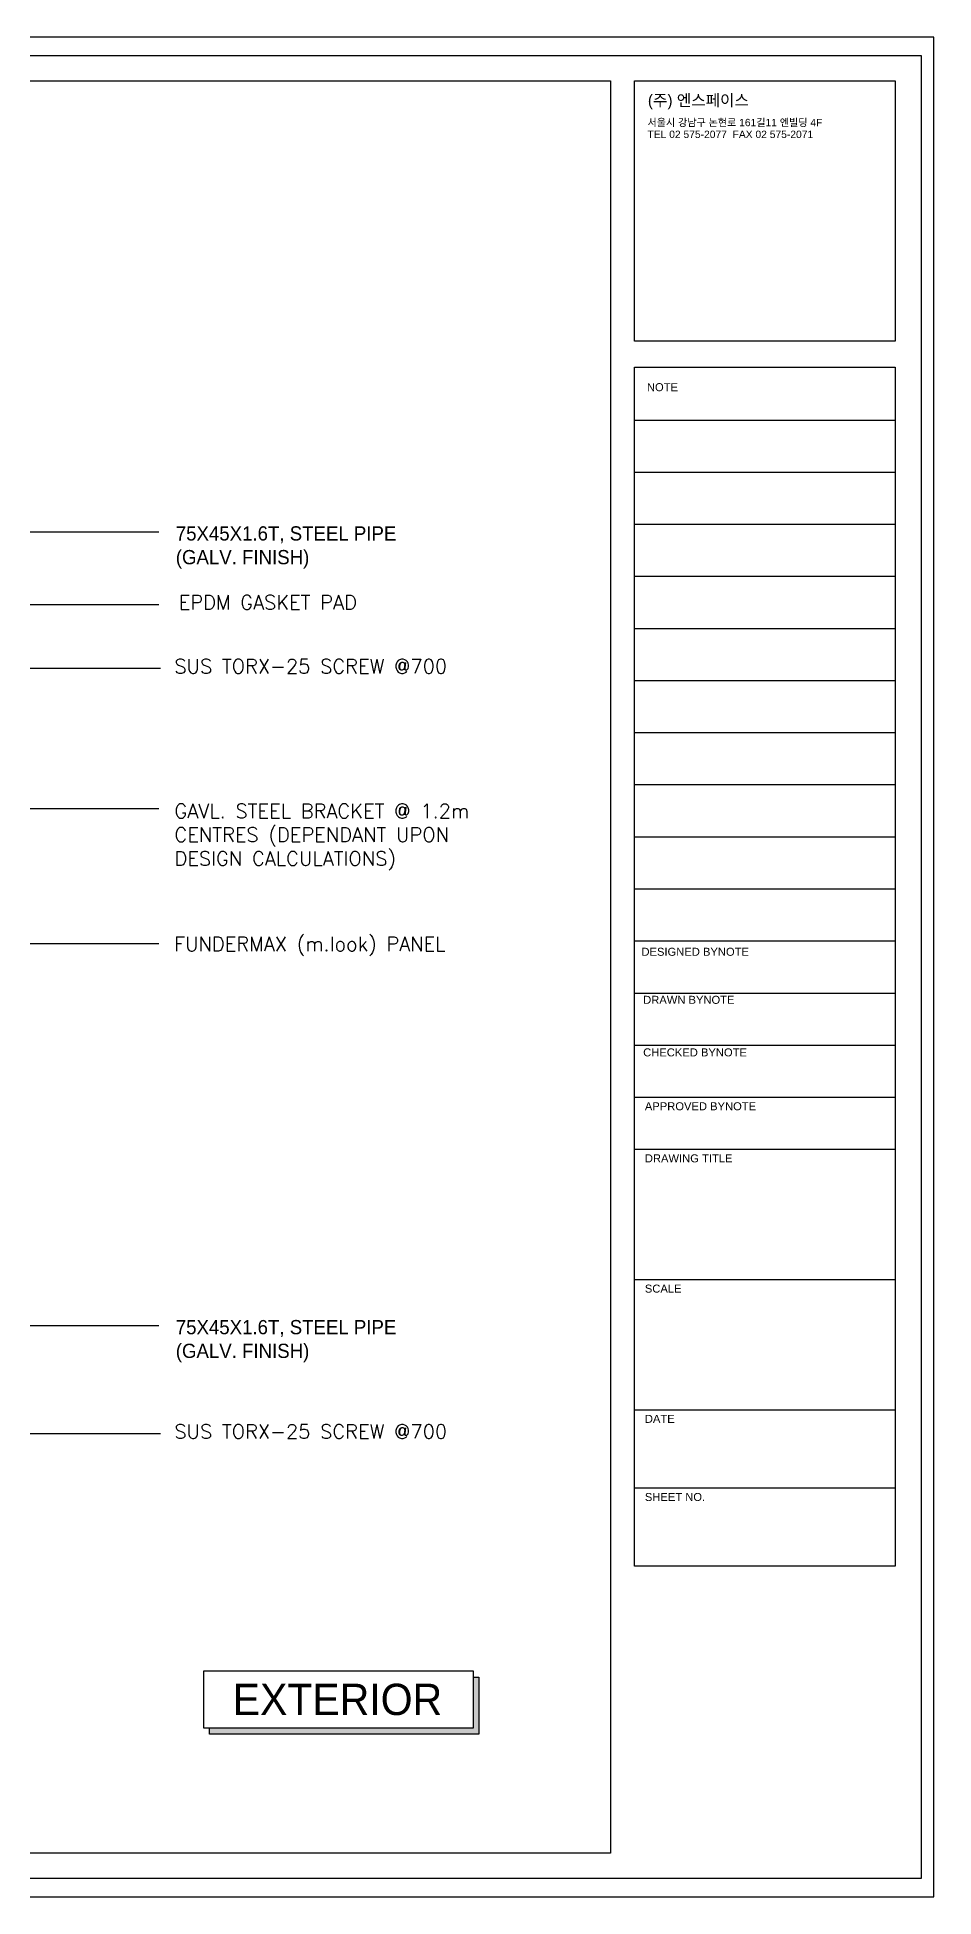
# Model space of a CAD drawing. Header units: millimetres. Extents: x 6755 to 21493, y 282 to 5565.
# Drawn here: x 10812 to 11190, y 2635 to 3419 of the extents above; entities that cross this region are included whole.
import ezdxf

# ---------------------------------------------------------------- set-up
doc = ezdxf.new("R2010")
doc.units = ezdxf.units.MM
doc.header["$MEASUREMENT"] = 0
for name, color, linetype, true_color in [('4', 4, 'Continuous', 0x00ffff), ('nt', 7, 'Continuous', 0x994c00), ('TE 07', 7, 'Continuous', 0x000000), ('TEXT', 2, 'Continuous', 0xffff00)]:
    doc.layers.add(name, color=color, linetype=linetype, true_color=true_color)
doc.layers.add('DIM', color=1, linetype='Continuous')
doc.layers.add('Dims', color=1, linetype='Continuous')
doc.styles.add('Arial', font='arial.ttf')
doc.styles.add('HY울릉도L', font='Dotum.ttf')
doc.styles.add('style1', font='simplex.shx')
doc.dimstyles.new('Telling', dxfattribs={"dimscale": 2, "dimtxt": 3, "dimasz": 3, "dimexe": 1, "dimexo": 3, "dimgap": 1, "dimtad": 1, "dimdec": 1, "dimrnd": 1, "dimdsep": 46, "dimtxsty": 'Standard', "dimcen": 3, "dimclrd": 1, "dimclre": 1, "dimclrt": 2, "dimadec": 0, "dimazin": 0, "dimtfac": 1, "dimtdec": 1, "dimtofl": 0, "dimtmove": 0, "dimatfit": 0, "dimfxl": 1, "dimtolj": 1, "dimtzin": 0, "dimlwe": -1, "dimarcsym": 0})

# ---------------------------------------------------------------- blocks, each defined once
blk = doc.blocks.new('AL-TEMPLATE')
at = {"color": 9, "true_color": 0xc0c0c0}
for p, q in [((2716.82, 1392.97), (2800.02, 1392.97)), ((2716.82, 1376.33), (2800.02, 1376.33)), ((2716.82, 1359.69), (2800.02, 1359.69)), ((2716.82, 1343.05), (2800.02, 1343.05)), ((2716.82, 1326.41), (2800.02, 1326.41)), ((2716.82, 1309.77), (2800.02, 1309.77)), ((2716.82, 1293.13), (2800.02, 1293.13)), ((2716.82, 1276.49), (2800.02, 1276.49)), ((2716.82, 1259.85), (2800.02, 1259.85)), ((2716.82, 1243.21), (2800.02, 1243.21)), ((2716.82, 1209.93), (2800.02, 1209.93)), ((2716.82, 1193.29), (2800.02, 1193.29)), ((2716.82, 1176.65), (2800.02, 1176.65)), ((2716.82, 1118.41), (2800.02, 1118.41)), ((2716.82, 1076.81), (2800.02, 1076.81)), ((2716.82, 1051.85), (2800.02, 1051.85))]:
    blk.add_line(p, q, dxfattribs=at)
for points in [[(1976.34, 1509.45), (2808.34, 1509.45), (2808.34, 927.05), (1976.34, 927.05)], [(2716.82, 1501.32), (2800.02, 1501.32), (2800.02, 1418.12), (2716.82, 1418.12)], [(2716.82, 1409.8), (2800.02, 1409.8), (2800.02, 1026.89), (2716.82, 1026.89)]]:
    blk.add_lwpolyline(points, close=True, dxfattribs=at)
for points in [[(2716.82, 1226.57), (2800.02, 1226.57)], [(2716.82, 1160.01), (2800.02, 1160.01)]]:
    blk.add_lwpolyline(points, dxfattribs=at)
at = {"layer": 'nt', "color": 254, "linetype": 'Continuous', "true_color": 0xd6d6d6}
blk.add_lwpolyline([(1972.34, 1515.25), (1972.34, 921.25), (2812.34, 921.25), (2812.34, 1515.25)], close=True, dxfattribs=at)
at = {"layer": 'TE 07'}
blk.add_lwpolyline([(1984.07, 1501.32), (2709.08, 1501.32), (2709.08, 935.18), (1984.07, 935.18)], close=True, dxfattribs=at)
at = {"color": 150, "true_color": 0x007fff, "insert": (2721.06, 1496.93), "char_height": 3.6698, "width": 35.1369, "attachment_point": 1, "line_spacing_factor": 0.963855}
blk.add_mtext('\\fExpo M;(주) 엔스페이스', dxfattribs=at)
at = {"color": 7, "true_color": 0xffffff, "insert": (2720.94, 1489.17), "char_height": 2.3487, "width": 61.8214, "attachment_point": 1, "line_spacing_factor": 0.963855, "style": 'Arial'}
blk.add_mtext('\\fArial;서울시 강남구 논현로 161길11 엔빌딩 4F\\PTEL 02 575-2077  FAX 02 575-2071', dxfattribs=at)
at = {"color": 9, "true_color": 0xc0c0c0, "char_height": 2.5559, "attachment_point": 1, "line_spacing_factor": 0.963855}
for s, insert, width in [('\\fArial;NOTE', (2720.76, 1404.73), 11.9173), ('\\fArial;DESIGNED BYNOTE', (2719.01, 1224.39), 36.0906), ('\\fArial;DRAWN BYNOTE', (2719.56, 1209.04), 30.9788), ('\\fArial;CHECKED BYNOTE', (2719.56, 1192.25), 35.0282), ('\\fArial;APPROVED BYNOTE', (2720.1, 1175.04), 37.5533), ('\\fArial;DRAWING TITLE', (2720.1, 1158.4), 29.8086), ('\\fArial;SCALE', (2720.1, 1116.8), 13.8111), ('\\fArial;DATE', (2720.1, 1075.2), 11.517), ('\\fArial;SHEET NO.', (2720.1, 1050.24), 21.1247)]:
    blk.add_mtext(s, dxfattribs=dict(at, insert=insert, width=width))

msp = doc.modelspace()

# ---------------------------------------------------------------- hatches: boundary and pattern name
at = {"layer": 'DIM'}
msp.add_hatch(color=6, dxfattribs=at).paths.add_polyline_path([(10998.059, 2727.18), (10995.663, 2727.18), (10995.663, 2705.644), (10884.627, 2705.644), (10884.627, 2703.084), (10998.059, 2703.084)])

# ---------------------------------------------------------------- linework, layer by layer
at = {"layer": 'DIM', "color": 6}
msp.add_lwpolyline([(10882.231, 2729.741), (10995.663, 2729.741), (10995.663, 2705.644), (10882.231, 2705.644)], close=True, dxfattribs=at)
msp.add_lwpolyline([(10995.663, 2727.18), (10998.059, 2727.18), (10998.059, 2703.084), (10884.627, 2703.084), (10884.627, 2705.644)], dxfattribs=at)

# ---------------------------------------------------------------- block references
at = {"layer": '4', "xscale": 1.32, "yscale": 1.32, "zscale": 1.32}
msp.add_blockref('AL-TEMPLATE', (7477.5, 1418.454), dxfattribs=at)

# ---------------------------------------------------------------- texts
at = {"layer": 'TEXT', "color": 7, "style": 'HY울릉도L'}
msp.add_text('EXTERIOR', height=13.2001, dxfattribs=at).set_placement((10894.348, 2711.148))
at = {"layer": 'TEXT', "char_height": 6, "attachment_point": 1, "style": 'style1'}
for s, insert, width in [('{\\fHY울릉도L|b0|i0|c129|p18;75X45X1.6T, STEEL PIPE\\P(GALV. FINISH)}', (10870.368, 3212.359), 168.52677), ('EPDM GASKET PAD ', (10871.568, 3183.279), 147.63272), ('\\pxql;SUS TORX-25 SCREW @700', (10869.75, 3156.348), 147.63272), ('\\pxql;GAVL. STEEL BRACKET @ 1.2m CENTRES (DEPENDANT UPON DESIGN CALCULATIONS)', (10869.812, 3095.311), 147.63272), ('FUNDERMAX (m.look) PANEL', (10869.628, 3039.271), 153.91383), ('{\\fHY울릉도L|b0|i0|c129|p18;75X45X1.6T, STEEL PIPE\\P(GALV. FINISH)}', (10870.368, 2877.699), 168.52677), ('\\pxql;SUS TORX-25 SCREW @700', (10869.75, 2833.699), 147.63272)]:
    msp.add_mtext(s, dxfattribs=dict(at, insert=insert, width=width))

# ---------------------------------------------------------------- leaders
at = {"layer": 'Dims'}
for points in [[(10736.685, 3210.017), (10863.26, 3210.017)], [(10762.807, 3179.421), (10863.26, 3179.421)], [(10774.504, 3152.531), (10863.913, 3152.531)], [(10706.679, 3138.781), (10706.679, 3093.412), (10863.26, 3093.412)], [(10767.472, 3036.515), (10863.26, 3036.515)], [(10736.685, 2875.358), (10863.26, 2875.358)], [(10774.436, 2829.881), (10863.913, 2829.881)]]:
    msp.add_leader(points, dimstyle='Telling', override={"dimgap": 1, "dimtad": 0}, dxfattribs=at)

doc.saveas('drawing.dxf')
